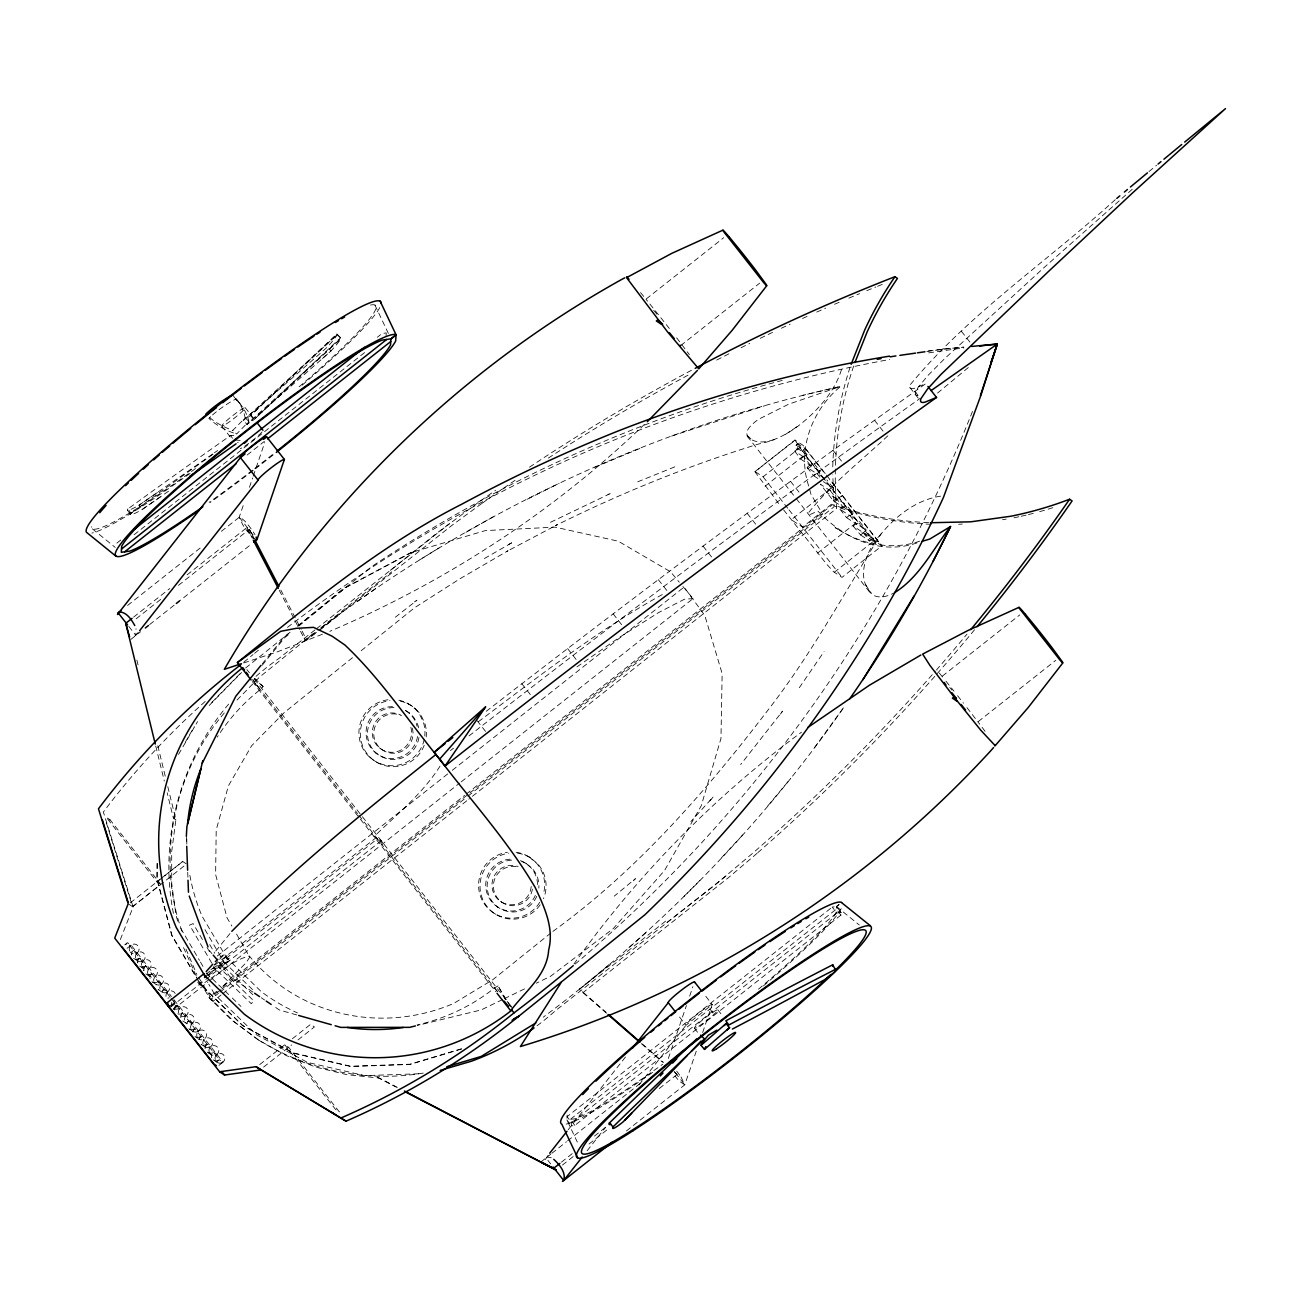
<?xml version="1.0" encoding="UTF-8"?>
<svg xmlns="http://www.w3.org/2000/svg" width="1290" height="1290" viewBox="0 0 1290 1290"><rect width="100%" height="100%" fill="white"/><g stroke="black" fill="none" stroke-linecap="round" stroke-linejoin="round"><path stroke-width="0.75" stroke-dasharray="5 3.75" d="M157.041 863.462L156.896 879.151L171.731 935.46L196.257 977.417M157.316 863.445L157.17 879.119L171.989 935.347L198.128 980.077M832.76 466.819C833.711 433.214 839.548 399.803 849.884 367.827M841.112 912.401L836.888 913.03L832.227 907.096L836.468 906.483L841.112 912.401L840.951 915.078L574.856 1125.396L571.502 1125.896L571.696 1122.623L567.052 1116.688L567.213 1113.996M839.032 904.451L836.468 906.483L836.114 912.449A172.102 17.238 -38.1 0 1 757.02 990.398M386.097 335.594L386.258 332.917L382.017 333.53L377.293 337.271M227.105 955.39L222.461 960.502L255.097 992.042M167.797 786.658L175.892 819.763L171.683 851.61L171.715 883.553L175.972 915.013L178.617 924.543M841.435 369.795C834.84 390.854 819.634 408.285 802.896 422.265C789.964 433.021 774.951 440.954 758.31 444.082C688.618 465.674 620.812 493.103 555.506 525.643L557.087 524.82L506.502 551.556L508.05 550.733L459.998 578.726L414.654 607.687L358.733 652.676M255.307 539.526L251.76 536.317A14.222 2.161 52.8 0 1 242.891 525.014L239.214 517.193L244.326 502.245M249.438 487.298L252.63 477.961M253.259 476.091L264.756 442.47M668.333 1058.477L686.425 1005.555M689.666 996.106L692.891 986.657M626.44 1130.927L684.764 1084.825L696.261 1051.205M702.647 1032.532L712.225 1004.507L703.953 993.977M853.674 366.021C838.113 411.607 832.324 460.449 836.678 508.421L468.834 799.139M120.341 939.555L133.112 907.015L103.377 812.023A748.119 743.943 -56.7 0 1 206.529 700.293M506.164 999.637L498.053 985.931L505.777 1000.234M545.299 1159.565L548.46 1154.792M825.197 473.559L802.993 445.276L794.93 440.035L754.94 471.737L780.563 506.019M794.93 440.035L803.251 452.468L821.972 475.994M797.929 448.694L794.801 451.161L803.976 457.192L807.088 454.725L797.929 448.694L795.898 445.276L797.833 443.679L805.218 448.485L824.762 473.365M797.833 443.679L804.702 453.967M440.003 766.147C422.749 793.511 397.03 814.264 374.052 836.63L382.292 842.048M185.309 742.185L194.339 726.593M178.536 754.424L197.58 721.545M799.3 687.715L824.084 651.595M573.937 964.049C637.002 875.507 714.031 796.769 801.509 732.188M780.402 714.144L782.562 711.129L740.67 764.551M940.62 496.15C916.722 499.81 896.195 515.613 881.054 533.963C844.128 593.271 810.749 655.272 767.55 710.645C705.001 792.528 636.357 871.073 552.426 931.751M814.732 747.297L844.095 706.92C761.519 825.745 659.125 930.638 543.251 1017.197M138.352 632.31L134.595 636.309M568.229 1129.701L626.263 1055.994M587.176 1150.712L605.703 1127.186M639.05 1084.842L685.974 1025.26A16.738 1.677 -38.1 0 1 697.632 1013.908A16.738 1.677 -38.1 0 1 712.225 1004.507L685.974 1025.26L677.702 1014.714M215.769 951.053L230.571 932.815M262.273 663.818L283.719 637.55L289.831 632.519M262.225 665.253L284.767 637.647L290.992 632.535M767.889 805.734L790.802 778.354M709.855 800.913L713.289 796.865L690.86 821.569M721.449 857.802L744.814 832.711M881.054 533.963C866.896 548.976 853.206 580.871 874.668 595.803A66.322 29.219 -59.8 0 0 894.647 592.626M254.598 678.282L263.128 686.619L260.241 689.586A192.371 191.291 -56.7 0 0 217.236 737.122M214.011 965.049L218.187 960.744M219.574 959.308L223.767 955.003L261.225 991.607A192.371 191.291 -56.7 0 0 297.458 1012.908M209.48 417.428A1130.556 249.47 -35.1 0 0 232.829 430.392L245.181 417.799A1090.421 215.349 -35.2 0 0 234.425 396.772M233.571 396.32L237.505 400.997A1089.937 214.575 -35.2 0 1 248.922 421.459L236.57 434.053L232.829 430.392M211.818 702.405L241.424 672.284M209.222 705.437L241.601 672.493M224.299 712.967C173.811 772.371 155.526 859.027 182.551 932.944M236.989 700.067L259.532 677.105L314.067 632.987M217.51 991.784L214.801 994.542L256.339 1034.709L307.423 1062.363L364.538 1075.634L421.846 1073.683M222.944 986.269L246.003 962.824L249.712 957.164L235.764 932.702M633.358 880.78L635.47 878.651L614.266 896.131M684.006 896.389L700.599 879.764M644.323 424.491C553.281 511.872 445.856 581.758 329.869 631.326M336.674 334.094A27.993 2.451 -45.1 0 1 327.273 347.107L325.757 348.477A1090.421 102.749 -44.5 0 1 243.423 420.282L246.874 424.362L254.017 419.669L340.802 338.577L246.874 424.362A1089.937 103.023 -44.5 0 0 322.468 358.507L331.062 350.864A27.993 2.451 -45.1 0 0 340.447 337.851L336.674 334.094A1130.556 93.541 -45.7 0 0 250.55 415.59L243.423 420.282L337.029 334.82L250.55 415.59L254.017 419.669A1131.024 93.928 -45.7 0 1 340.447 337.851M1115.27 199.676C1047.48 261.338 968.806 313.889 910.272 384.694A138.127 13.835 -38.1 0 0 914.223 388.387L925.736 383.678C776.515 489.732 630.133 599.721 485.475 711.903M606.494 1013.214L579.242 989.414L611.589 962.453M322.468 358.507L331.062 350.864L327.273 347.107M887.794 435.843C861.011 461.078 831.05 484.089 808.282 513.065L808.604 514.371L810.684 514.291L817.876 511.034C843.805 538.462 880.506 555.893 918.238 542.493M628.907 947.602L645.838 932.686M1132.249 189.275L1045.69 266.095L944.522 358.765L927.945 375.487L917.996 387.532L915.174 394.24L916.497 395.482L919.625 395.272M796.93 426.797L783.965 435.375M666.914 922.624L714.273 885.666L754.537 851.658A1912.377 1901.702 -56.7 0 0 935.331 671.171M757.085 853.335L728.608 877.539L583.29 992.397L580.742 990.736M937.524 393.095L968.355 367.521M390.386 570.325L437.294 532.786L479.67 501.471A1912.377 1901.686 -56.6 0 1 495.65 490.265M1148.987 171.57L1156.566 165.281M297.474 626.247L343.301 588.595L410.462 552.765L485.411 530.577L555.103 527.142L618.249 541.187L670.526 571.776L679.298 582.209M298.764 626.134L345.462 587.772L413.913 551.249M245.648 667.978L290.121 632.213M297.958 625.908L371.633 566.616A1429.965 1412.711 -88.2 0 1 521.402 479.38C604.946 437.762 692.472 404.044 782.772 380.276M352.525 657.674L284.171 712.644L251.598 745.797L228.411 785.836L216.204 830.002L215.624 874.539L227.008 917.722L231.861 926.043M550.862 933.009L492.828 979.69L453.645 1003.459C382.759 1033.854 298.554 1016.601 249.373 956.003C234.764 959.341 223.089 970.822 210.464 978.497M116.842 543.122L121.583 539.381M134.144 534.737L367.15 350.574M247.116 455.048L264.386 441.39M127.581 605.429L202.836 545.928M221.348 531.319L239.73 516.919L244.391 520.644A14.222 2.161 52.8 0 1 253.243 531.932L254.952 534.673M133.612 617.104L169.764 588.53M187.066 574.856L246.793 527.642L251.921 537.059M136.143 618.797L161.234 598.963M178.472 585.321L249.341 529.319L253.969 538.253M130.774 639.485L140.61 631.713M149.608 624.586L175.182 604.381M176.762 603.139L252.211 543.493M646.29 298.909L723.706 237.715M314.954 629.955L278.592 658.69A257.79 256.323 -56.5 0 0 254.372 677.782M316.485 628.73L449.549 523.579M300.522 631.294L305.15 640.211L319.194 629.101M320.758 627.875L391.612 571.873M304.23 638.437L306.762 640.114L317.501 631.616M319.033 630.407L452.097 525.256L482.218 503.148M320.178 629.73L338.851 614.975M680.668 345.591L759.665 283.155M132.596 906.677L160.782 884.392L110.085 819.795L106.328 822.762L132.596 906.677L186.566 864.01L182.696 861.478L161.46 878.248M130.29 902.903L182.696 861.478M159.944 879.457L156.912 881.844L106.215 817.247L110.085 819.795M124.743 944.828L127.436 942.684L131.112 945.102L171.441 996.477M127.065 948.311L131.112 945.102M755.021 471.592L795.237 440.164M795.962 445.147L798.091 443.792M755.311 471.721L763.083 476.816L802.993 445.276M796.22 445.26L803.347 449.952L805.218 448.485M765.051 486.266L804.976 454.709L864.929 530.69L873.669 540.333L881.941 545.847L842.015 577.388L833.743 571.889L826.696 564.23L781.756 507.55M794.801 451.161L800.542 458.998L803.67 456.531L813.668 463.11L820.247 471.495L817.134 473.962L807.105 467.351L810.217 464.9L820.247 471.495M800.542 458.998L810.555 465.577L813.668 463.11M450.436 750.603L453.532 748.152M469.012 735.913C617.136 620.313 767.389 507.405 920.318 398.239M807.105 467.351L813.684 475.736L816.796 473.269L825.149 478.767M217.268 956.051L450.662 771.581M452.242 770.34L684.071 587.111L704.775 615.411L722.142 673.574L720.965 738.461L701.309 805.637L664.527 870.54L613.105 928.752L550.572 976.288L536.334 983.19M214.769 965.178L376.325 837.484L381.63 840.967M206.045 974.224L217.849 964.888M219.332 963.727L377.373 838.823M206.078 976.353L218.397 966.613M219.929 965.404L229.185 958.099L224.557 963.162L203.627 927.349M170.393 1005.765L174.44 1002.556M170.635 1006.587L176.02 1002.314L173.57 1000.701M171.054 1006.861L204.239 980.626M205.82 979.384L381.26 840.725M174.053 1008.183L178.117 1004.975L174.295 1002.475M173.134 1009.522L207.9 982.045M209.48 980.787L459.675 783.062M461.256 781.821L693.069 598.592L680.54 583.693M853.142 513.388L843.112 506.793L840 509.26L850.029 515.855L853.142 513.388L846.562 505.019L843.45 507.486L833.421 500.875L820.263 484.121L830.292 490.716L833.405 488.249L826.826 479.864M833.421 500.875L836.533 498.424L846.562 505.019M216.785 991.252L208.899 997.493L231.12 1019.632L258.774 1040.224L286.315 1055.591L315.808 1067.12L346.736 1074.635L378.567 1077.988L396.32 1087.196M223.106 986.269L464.642 795.366M466.222 794.108L832.469 504.632C864.042 515.387 897.131 521.434 930.445 522.74M221.122 989.543L214.801 994.542L208.77 984.206M222.702 988.301L822.617 514.146L810.878 494.054L809.378 488.394M200.401 982.803L210.544 999.605L218.445 993.365M220.026 992.123L466.303 797.478M467.883 796.22L834.13 506.744L832.792 474.833M210.544 999.605L213.092 1001.282L220.993 995.042M222.573 993.8L467.27 800.397M840 509.26L846.579 517.645L849.691 515.178L859.721 521.773L866.3 530.158L863.171 532.625L853.174 526.046L856.302 523.579L866.3 530.158M817.538 553.136L857.705 521.531L823.197 477.558M846.579 517.645L856.608 524.24L859.721 521.773M853.174 526.046L860.591 534.979L863.703 532.512L872.879 538.543L876.62 543.316L878.49 541.832L829.647 479.59M863.703 532.512L869.492 538.623L871.363 537.14L878.49 541.832M860.591 534.979L869.75 541.01L872.879 538.543M834.259 572.292L874.185 540.736M216.639 1061.896L219.332 1059.767L223.009 1062.186L218.961 1065.395M259.725 1064.572L284.784 1044.755L288.654 1047.303L339.351 1111.899L335.481 1109.352L284.784 1044.755M292.362 1038.756L310.567 1024.373L314.438 1026.921L297.474 1040.337M263.595 1067.104L291.685 1044.9M942.361 676.105L1019.777 614.911M579.242 989.414L665.704 921.076M726.06 875.878L555.119 1010.989A257.79 256.387 -56.9 0 1 535.656 1026.792M978.32 721.545L1055.736 660.367M830.647 908.354L567.052 1116.688L566.858 1119.962L578.597 1144.778M839.016 904.661L836.452 906.693L841.096 912.611M571.696 1122.623L836.888 913.03M540.881 1161.967L550.717 1154.195M551.878 1153.276L566.423 1141.779M567.568 1140.876L640.308 1083.374M561.44 1162.161L572.454 1153.47M594.448 1136.071L607.026 1126.138M562.392 1165.096L573.373 1156.42M589.062 1144.02L609.444 1127.912M659.303 1088.502L677.169 1074.377L674.138 1071.732M395.337 617.217L416.96 600.253L414.429 601.866M478.397 721.691C538.317 676.799 597.689 630.165 663.382 593.964M210.915 969.677L213.834 967.516L251.308 1003.749L253.646 1000.734L216.865 965.162M321.807 627.359C475.059 511.566 652.95 427.909 840.612 386.436C811.862 409.849 796.462 450.678 808.878 486.507M208.916 979.61L200.917 985.399L197.241 979.11M357.298 601.559L375.713 588.53M305.15 640.211L317.179 631.826M160.266 496.956L141.9 509.695A27.993 2.709 -33.3 0 1 130.919 513.323L127.984 508.873A1131.024 113.052 -33.9 0 1 230.717 435.343L234.458 435.665M576.985 666.849L619.216 637.534L658.642 612.54L684.442 599.221L693.069 598.592M157.396 492.49L138.965 505.245A27.993 2.709 -33.3 0 1 127.984 508.873M208.27 975.466L215.914 970.177L189.582 925.124L193.113 923.608L203.046 940.604M419.814 559.796L439.809 547.508M209.947 972.708L221.944 965.533M223.67 964.517L228.814 961.437L202.127 916.319A192.371 191.291 -56.7 0 1 189.291 872.04M498.053 985.931L494.505 988.043A192.371 191.291 -56.7 0 1 417.025 1024.937M484.395 558.538L513.226 541.994L508.55 544.461M465.98 532.318L495.763 515.403M681.072 1077.005L684.764 1084.825L679.588 1081.375A14.222 2.161 52.8 0 1 675.041 1076.07M527.304 499.214L559.183 483.266M550.507 522.289L611.379 493.054L607.993 494.489M502.519 999.573L481.17 1009.925L417.363 1025.469M504.293 998.702L527.433 987.495M594.884 467.206L640.872 448.033M637.695 481.815L678.056 465.545M322.403 634.245L277.576 651.773L243.342 663.076M671.606 436.068L764.712 405.737M461.498 1048.77L409.897 1064.218L350.703 1066.233L293.652 1052.979L242.633 1025.357L201.143 985.238L197.564 979.61L205.739 990.027M461.578 1049.012L409.93 1064.476L350.654 1066.507L293.539 1053.237L242.456 1025.566L199.886 983.641M919.673 541.171C891.342 551.056 859.527 543.961 835.098 527.513L839.322 530.303M774.129 439.616C765.422 442.551 753.973 443.954 747.265 436.214L746.7 432.763A66.322 17.608 -18 0 1 758.585 419.266L788.609 404.205L840.612 386.436L802.509 395.401M1002.524 519.741L1006.168 519.128M423.265 1073.07C365.844 1082.955 305.279 1069.749 256.226 1038.547M926.801 351.509L944.296 349.01M928.123 350.896L963.453 347.042M943.909 349.026L963.678 347.187M958.631 524.256L962.308 524.062M930.977 524.288C898.34 522.934 865.945 516.806 835.017 506.309M235.151 439.987L240.762 440.487A1090.421 100.362 -32.7 0 1 237.634 442.712M296.732 1014.924L279.478 1010.038L272.851 1005.571M551.314 1157.775L547.299 1157.049L545.993 1157.92L550.717 1163.951M397.336 1087.357L376.035 1076.312L378.567 1077.988M796.124 448.872L796.994 449.436M823.375 481.654L833.405 488.249M813.684 475.736L818.699 479.041M861.913 532.689L862.768 533.254M869.492 538.623L876.62 543.316M406.979 703.066L408.414 704.001M414.09 707.936L415.509 708.871M408.204 712.354L409.639 713.289M379.47 747.894L380.889 748.829M375.696 752.909L377.115 753.844M516.081 852.255A33.169 32.976 -56.7 0 1 529.013 856.85L537.108 863.22A33.169 32.976 -56.7 0 1 543.509 898.679M369.811 757.311L371.23 758.262M376.922 762.18L378.341 763.116M526.449 863.736L532.867 869.218A25.994 25.848 -56.7 0 1 538.833 888.133M500.52 901.388L501.939 902.323M496.779 906.435L498.214 907.37M494.215 913.32L495.65 914.255M378.405 840.145L383.711 843.628M508.937 1005.41L512.211 1007.571M175.892 819.763L173.36 818.086L167.168 792.769M156.912 881.844L159.492 883.537M128.726 904.129L133.112 907.015M137.224 952.891L133.418 950.391A4.966 4.95 -56.7 0 0 131.564 955.003A4.966 4.95 -56.7 0 1 133.547 950.472A4.966 4.95 -56.7 0 1 131.193 951.488M135.869 959.212A4.966 4.95 -56.7 0 0 139.53 958.164L143.335 960.679M141.981 966.984A4.966 4.95 -56.7 0 0 145.641 965.952L149.447 968.451M133.628 958.341L137.304 960.76M148.092 974.772A4.966 4.95 -56.7 0 0 151.736 973.74L155.558 976.24M139.739 966.129L143.416 968.548M145.851 973.918L149.527 976.337M161.669 984.028L157.848 981.513A4.966 4.95 -56.7 0 1 152.946 982.238M163.959 989.301L167.765 991.8M151.962 981.69L155.638 984.109M161.75 991.897L158.073 989.478A4.966 4.95 -56.7 0 0 164.088 989.382A4.966 4.95 -56.7 0 0 162.25 993.993M177.778 1013.795A4.966 4.95 -56.7 0 0 182.68 1013.069L186.357 1015.488M192.468 1023.276L188.662 1020.761A4.966 4.95 -56.7 0 0 186.792 1024.083A4.966 4.95 -56.7 0 1 188.792 1020.858A4.966 4.95 -56.7 0 1 185.147 1021.89M189.872 1029.275A4.966 4.95 -56.7 0 0 194.774 1028.549L198.579 1031.065M182.761 1020.954L186.437 1023.373M197.225 1037.37A4.966 4.95 -56.7 0 0 200.885 1036.338L204.691 1038.837M188.872 1028.727L192.549 1031.145M203.336 1045.158A4.966 4.95 -56.7 0 0 206.981 1044.11L210.802 1046.625M194.984 1036.515L197.435 1038.128M216.914 1054.398L213.092 1051.898A4.966 4.95 -56.7 0 1 208.19 1052.624M204.771 1046.706L201.095 1044.287A4.966 4.95 -56.7 0 0 202.224 1044.932M207.206 1052.076L210.883 1054.494M213.318 1059.864L216.994 1062.283M252.953 992.139L229.733 976.482L222.719 966.887M261.241 997.734L264.563 999.976M258.774 1040.224L233.667 1021.309L211.431 999.169M871.363 537.14L859.092 523.256M836.468 906.483L859.269 924.978M92.412 528.9L115.213 547.395M529.013 856.85L535.689 862.284A33.169 32.976 -56.7 0 1 543.251 894.47M263.128 686.619L254.549 678.621M674.283 1071.861L677.169 1074.377M583.29 992.397L606.01 1012.231M642.339 1043.965L663.544 1062.476M641.324 1043.61L662.512 1062.121M747.136 435.504L751.876 439.648M235.941 399.513L237.505 400.997M224.138 966.968L253.017 994.88M206.19 972.821L230.813 996.622M232.264 998.025L240.956 1006.426M245.181 417.799L248.922 421.459M337.012 334.11L340.786 337.883M206.158 990.462L199.128 981.787M497.924 991.865L494.505 988.043L496.166 990.704M209.399 950.585L211.947 953.616M254.823 683.345L260.241 689.586L252.808 679.346M640.533 292.572L647.596 301.167M942.49 676.928L936.605 669.784A1912.377 1901.702 -56.7 0 0 967 634.1M653.707 310.277L656.949 314.276M949.779 687.473L951.939 690.15M649.918 304.021L670.897 330.433M945.989 681.217L954.019 691.198M957.583 695.713L963.517 703.211M961.437 331.32L971.16 343.704M914.916 391.354L919.238 396.852M909.773 387.355L918.415 398.368M874.523 420.266L885.327 434.037M833.018 450.291L843.837 464.061M826.438 475.123L881.941 545.847M803.347 449.952L807.088 454.725M810.555 465.577L803.67 456.531M816.796 473.269L821.182 478.864M830.292 490.716L843.45 507.486M849.691 515.178L856.608 524.24M863.171 532.625L869.75 541.01M790.528 481.331L801.332 495.102M747.265 436.214L795.108 497.182M796.333 498.746L869.944 592.529M763.083 476.816L787.739 508.244M788.98 509.824L842.015 577.388M747.168 513.307L757.972 527.078M703.066 546.122L713.87 559.892M658.335 579.662L669.155 593.432M613.137 613.846L623.957 627.617M840.951 915.078L836.307 909.16L570.212 1119.462L566.858 1119.962L571.502 1125.896M567.6 648.58L578.404 662.351M521.837 683.748L532.641 697.519M245.197 407.656L254.662 419.718M717.804 1009.78L722.545 1015.811M709.935 1009.038L714.579 1014.956M477.074 720.626L486.798 733.01M221.799 426.135L231.265 438.213M694.423 1028.259L699.148 1034.306M239.214 517.193L254.565 536.753M675.315 1072.796L684.764 1084.825M246.89 669.558L249.373 672.719M254.34 679.056L511.469 1006.635M252.808 680.12L357.556 813.571M358.797 815.151L497.488 991.849M252.324 681.539L359.152 817.634M360.394 819.215L495.779 991.72M574.856 1125.396L570.212 1119.462L575.695 1118.656A172.102 17.238 -38.1 0 0 662.77 1064.186M128.79 626.408L135.885 635.438L136.014 628.682M197.66 982.174L200.16 985.35M173.876 999.589L223.009 1062.186M170.199 997.17L127.436 942.684A4.966 4.95 -56.7 0 0 125.904 944.748M171.135 998.428L219.332 1059.767A4.966 4.95 -56.7 0 1 214.43 1060.493M966.968 707.63L979.755 724.238M237.167 400.045L240.359 404.173M676.637 337.803L689.344 354.605M982.061 727.286L986.527 733.301M127.533 510.179L130.467 514.629M865.671 584.644L870.911 593.207M198.886 977.756L213.092 1001.282M196.338 976.095L182.648 945.618M507.18 1001.346L510.211 1006.49M209.722 944.602L214.801 953.278M207.029 947.408L210.996 954.213M180.81 928.461L199.45 960.357M200.434 962.034L204.352 968.758M230.717 435.343L232.426 438.326M280.833 590.078L301.215 629.391M302.134 631.181L306.762 640.114M246.793 527.642L252.356 538.365M279.221 590.191L294.039 618.781M294.959 620.571L299.586 629.504M249.341 529.319L253.727 538.253M374.971 305.15L388.403 333.513M185.97 949.101L196.854 974.401M136.869 660.045L138.288 665.898M157.815 745.749L165.894 778.87M155.735 746.023L164.314 781.079M173.441 913.352C160.734 849.917 174.972 782.546 210.318 728.592A257.79 256.323 -56.5 0 1 230.039 702.502M186.341 836.259L186.647 844.257M187.711 872.217L187.937 878.216M243.794 662.189A1403.697 1375.801 -54.2 0 1 253.033 654.594M254.582 653.321A1403.697 1375.801 -54.2 0 1 259.226 649.563M287.444 627.375A1403.697 1375.801 -54.2 0 1 889.729 359.475M928.703 352.896A1403.697 1375.801 -54.2 0 1 963.92 347.929M168.506 491.232A1090.421 100.362 -32.7 0 1 143.69 508.421L141.9 509.695L138.965 505.245L149.092 498.23A1089.937 100.088 -32.6 0 0 212.786 453.903M130.919 513.323A1130.556 113.262 -34 0 1 213.044 454.209M217.591 450.532A1089.937 100.088 -32.6 0 1 214.398 452.774M210.609 416.686A27.993 5.87 -35.2 0 0 208.851 418.363A1131.024 248.873 -35.1 0 0 233.796 433.085M212.511 414.977A27.993 5.87 -35.2 0 1 216.752 411.462M219.042 409.704A27.993 5.87 -35.2 0 1 235.586 399.158M262.047 431.957A14.916 1.5 -38.1 0 1 258.242 435.649M255.549 437.971A14.916 1.5 -38.1 0 1 243.923 446.679M241.778 447.969A14.916 1.5 -38.1 0 1 240.295 448.678M379.728 307.584A186.921 18.721 -38.1 0 1 301.521 385.71M190.065 473.382A186.921 18.721 -38.1 0 1 91.88 533.06M370.536 305.053A180.374 18.06 -38.1 0 1 299.135 386.807M195.499 468.576A180.374 18.06 -38.1 0 1 91.38 526.707M273.125 454.951A178.649 17.899 -38.1 0 1 254.711 469.334M253.162 470.511A178.649 17.899 -38.1 0 1 210.238 502.439M272.496 454.596A172.102 17.238 -38.1 0 1 253.985 469.06M252.437 470.253A172.102 17.238 -38.1 0 1 209.157 502.326M186.824 844.079A192.371 191.291 -56.7 0 1 186.873 835.985M224.412 962.969A14.174 1.338 -30.6 0 1 228.814 961.437M482.25 503.197A1912.312 1901.621 -56.6 0 1 517.484 478.654M548.331 458.095A1912.312 1901.621 -56.6 0 1 690.86 373.665M716.708 360.071A1912.312 1901.621 -56.6 0 1 730.591 352.976M741.041 347.736A1912.312 1901.621 -56.6 0 1 749.764 343.43M760.262 338.303A1912.312 1901.621 -56.6 0 1 772.533 332.417M781.337 328.257A1912.312 1901.621 -56.6 0 1 790.157 324.145M802.541 318.469A1912.312 1901.621 -56.6 0 1 807.846 316.066M816.731 312.083A1912.312 1901.621 -56.6 0 1 825.632 308.149M834.533 304.279A1912.312 1901.621 -56.6 0 1 841.693 301.199M848.852 298.151A1912.312 1901.621 -56.6 0 1 859.592 293.652M866.783 290.669A1912.312 1901.621 -56.6 0 1 875.781 287.009M877.587 286.283A1912.312 1901.621 -56.6 0 1 882.989 284.106M529.497 467.174A1912.377 1901.686 -56.6 0 1 693.472 369.246M400.287 701.147A33.169 32.976 -56.7 0 1 421.104 715.418L424.797 723.206A33.169 32.976 -56.7 0 1 426.216 736.896M424.2 745.314A33.169 32.976 -56.7 0 1 386.452 765.97A33.169 32.976 -56.7 0 1 360.378 731.946A33.169 32.976 -56.7 0 1 389.967 700.647M398.852 700.212A33.169 32.976 -56.7 0 1 419.685 714.483L423.378 722.271A33.169 32.976 -56.7 0 1 424.797 735.961M424.249 739.38A33.169 32.976 -56.7 0 1 388.451 765.567A33.169 32.976 -56.7 0 1 358.91 732.752A33.169 32.976 -56.7 0 1 388.548 699.712M405.447 710.403A25.994 25.848 -56.7 0 1 417.122 726.399M417.525 736.509A25.994 25.848 -56.7 0 1 387.951 758.278A25.994 25.848 -56.7 0 1 366.376 728.737A25.994 25.848 -56.7 0 1 395.949 706.968M405.382 710.516A25.994 25.848 -56.7 0 1 414.3 718.159L417.525 724.093A25.994 25.848 -56.7 0 1 419.121 730.672M418.96 737.445A25.994 25.848 -56.7 0 1 389.919 759.294A25.994 25.848 -56.7 0 1 367.634 730.801A25.994 25.848 -56.7 0 1 395.708 707.71M412.3 728.173A19.721 19.608 -56.7 0 1 394.143 753.231A19.721 19.608 -56.7 0 1 374.1 729.866A19.721 19.608 -56.7 0 1 401.496 715.595M410.865 727.238A19.721 19.608 -56.7 0 1 392.724 752.296A19.721 19.608 -56.7 0 1 372.681 728.931A19.721 19.608 -56.7 0 1 400.077 714.66M136.014 959.292A4.966 4.95 -56.7 0 0 139.659 958.26A4.966 4.95 -56.7 0 0 137.804 962.872M129.613 950.972A4.966 4.95 -56.7 0 1 134.337 944.038A4.966 4.95 -56.7 0 1 138.594 951.23A4.966 4.95 -56.7 0 1 130.274 952.085M171.328 1005.974A6.885 6.853 -56.7 0 1 171.747 1002.443M141.481 965.291A4.966 4.95 -56.7 0 1 147.834 959.808A4.966 4.95 -56.7 0 1 150.075 967.871A4.966 4.95 -56.7 0 1 141.835 966.533M147.947 974.321A4.966 4.95 -56.7 0 1 152.672 967.387A4.966 4.95 -56.7 0 1 156.912 974.579A4.966 4.95 -56.7 0 1 148.608 975.433M165.926 996.412A4.966 4.95 -56.7 0 1 175.376 993.735M142.126 967.081A4.966 4.95 -56.7 0 0 145.77 966.033A4.966 4.95 -56.7 0 0 143.916 970.661M148.221 974.853A4.966 4.95 -56.7 0 0 151.881 973.821A4.966 4.95 -56.7 0 0 150.027 978.433M153.091 982.319A4.966 4.95 -56.7 0 0 157.993 981.609A4.966 4.95 -56.7 0 0 156.122 984.915M169.087 997.831A4.966 4.95 -56.7 0 1 167.845 998.186M137.675 962.775A4.966 4.95 -56.7 0 1 139.53 958.164M143.787 970.564A4.966 4.95 -56.7 0 1 145.641 965.952M149.882 977.046A4.966 4.95 -56.7 0 1 151.736 973.74M972.483 411.462A1403.697 1401.537 60.7 0 1 574.76 964.388M841.225 908.612A178.649 17.883 -38.1 0 1 763.47 985.85M652.627 1072.345A178.649 17.883 -38.1 0 1 566.116 1124.122M676.702 1071.184A14.222 2.161 52.8 0 1 681.023 1077.166M220.026 957.374A14.174 1.467 -45.7 0 1 223.767 955.019M1052.85 507.696A357.975 355.976 -56.7 0 1 1036.854 512.42M1033.274 513.356A357.975 355.976 -56.7 0 1 1027.888 514.71M1026.082 515.145A357.975 355.976 -56.7 0 1 1020.68 516.371M1018.874 516.774A357.975 355.976 -56.7 0 1 1013.44 517.903M974.531 629.778A1912.312 1901.637 -56.7 0 1 757.069 853.303M540.188 904.758A33.169 32.976 -56.7 0 1 484.798 903.339A33.169 32.976 -56.7 0 1 508.873 853.19M517.5 853.19A33.169 32.976 -56.7 0 1 530.432 857.786M539.704 902.371A33.169 32.976 -56.7 0 1 483.831 903.129A33.169 32.976 -56.7 0 1 507.454 852.255M520.451 860.64A25.994 25.848 -56.7 0 1 537.511 885.504M535.334 895.389A25.994 25.848 -56.7 0 1 504.406 910.047A25.994 25.848 -56.7 0 1 486.024 881.296A25.994 25.848 -56.7 0 1 512.162 859.14M536.753 896.324A25.994 25.848 -56.7 0 1 505.825 910.982A25.994 25.848 -56.7 0 1 487.443 882.231A25.994 25.848 -56.7 0 1 513.581 860.075M521.87 861.575A25.994 25.848 -56.7 0 1 527.868 864.671M532.415 889.132A19.721 19.608 -56.7 0 1 508.712 905.241A19.721 19.608 -56.7 0 1 494.167 880.667A19.721 19.608 -56.7 0 1 519.564 867.428M531.206 886.504A19.721 19.608 -56.7 0 1 508.405 904.516A19.721 19.608 -56.7 0 1 492.587 880.28A19.721 19.608 -56.7 0 1 518.145 866.477M173.473 1008.715A6.885 6.853 -56.7 0 0 180.261 1007.716L176.44 1005.2A6.885 6.853 -56.7 0 1 173.183 1006.619M174.731 1009.909A4.966 4.95 -56.7 0 1 176.585 1005.297M211.721 1057.848A4.966 4.95 -56.7 0 1 213.237 1051.979A4.966 4.95 -56.7 0 1 208.335 1052.705M205.255 1047.528A4.966 4.95 -56.7 0 1 207.126 1044.207A4.966 4.95 -56.7 0 1 203.465 1045.239M209.303 1052.479A4.966 4.95 -56.7 0 1 214.011 1045.545A4.966 4.95 -56.7 0 1 218.268 1052.737A4.966 4.95 -56.7 0 1 209.947 1053.591M197.741 1038.031A4.966 4.95 -56.7 0 1 200.514 1030.113A4.966 4.95 -56.7 0 1 206.481 1035.951A4.966 4.95 -56.7 0 1 198.66 1038.934M184.518 1020.1A4.966 4.95 -56.7 0 1 190.436 1014.52A4.966 4.95 -56.7 0 1 193.629 1021.986A4.966 4.95 -56.7 0 1 185.518 1022.47M199.144 1039.74A4.966 4.95 -56.7 0 1 201.014 1036.418A4.966 4.95 -56.7 0 1 196.112 1037.144M193.048 1031.952A4.966 4.95 -56.7 0 1 194.903 1028.646A4.966 4.95 -56.7 0 1 190.001 1029.356M180.842 1017.681A4.966 4.95 -56.7 0 1 182.68 1013.069M205.142 1048.722A4.966 4.95 -56.7 0 1 206.981 1044.11M199.015 1039.643A4.966 4.95 -56.7 0 1 200.885 1036.338M192.903 1031.871A4.966 4.95 -56.7 0 1 194.774 1028.549M831.212 488.152L791.302 519.709L802.541 527.11L842.467 495.553L836.871 499.101L826.842 492.506L831.212 488.152M226.153 424.039A14.916 1.5 -38.1 0 0 245.132 408.188A14.916 1.5 -38.1 0 0 229.201 418.46A14.916 1.5 -38.1 0 0 226.153 424.039M142.222 961.34A4.966 4.95 -56.7 0 0 143.255 952.794A4.966 4.95 -56.7 0 0 135.369 956.212A4.966 4.95 -56.7 0 0 142.222 961.34M160.557 984.689A4.966 4.95 -56.7 0 0 161.589 976.143A4.966 4.95 -56.7 0 0 153.687 979.562A4.966 4.95 -56.7 0 0 160.557 984.689M166.652 992.478A4.966 4.95 -56.7 0 0 167.7 983.931A4.966 4.95 -56.7 0 0 159.799 987.334A4.966 4.95 -56.7 0 0 166.652 992.478M698.777 1026.163A14.916 1.5 -38.1 0 0 717.756 1010.312A14.916 1.5 -38.1 0 0 701.808 1020.583A14.916 1.5 -38.1 0 0 698.777 1026.163M185.244 1016.149A4.966 4.95 -56.7 0 0 186.292 1007.619A4.966 4.95 -56.7 0 0 178.391 1011.021A4.966 4.95 -56.7 0 0 185.244 1016.149M221.896 1062.847A4.966 4.95 -56.7 0 0 222.944 1054.317A4.966 4.95 -56.7 0 0 215.043 1057.719A4.966 4.95 -56.7 0 0 221.896 1062.847M209.689 1047.287A4.966 4.95 -56.7 0 0 210.722 1038.74A4.966 4.95 -56.7 0 0 202.82 1042.159A4.966 4.95 -56.7 0 0 209.689 1047.287M197.467 1031.726A4.966 4.95 -56.7 0 0 198.499 1023.18A4.966 4.95 -56.7 0 0 190.614 1026.598A4.966 4.95 -56.7 0 0 197.467 1031.726"/><path stroke-width="1.5" d="M722.997 230.104L671.784 253.356L626.585 277.64L667.43 331.756L698.777 368.859L732.172 330.288L766.695 285.783M1019.068 607.3L967.855 630.552L922.656 654.095L929.864 665.334L953.987 696.939L980.916 730.382L994.864 745.314M841.58 902.629L870.476 925.849M277.269 450.807A172.102 17.238 -38.1 0 0 390.564 344.817L390.918 338.835L396.046 334.771L380.099 301.086M276.286 452.435A178.649 17.899 -38.1 0 0 395.675 340.979L396.046 334.771A178.649 17.899 -38.1 0 0 172.167 492.183A178.649 17.899 -38.1 0 0 199.112 510.324M694.439 982.529L694.504 981.932A16.738 1.677 -38.1 0 0 679.911 991.333A16.738 1.677 -38.1 0 0 668.252 1002.685L632.439 1048.157M206.11 975.933L204.578 977.546M202.272 763.18L235.78 696.261L261.015 665.35M202.772 760.745L186.905 826.584L186.341 836.259M187.969 822.601L200.885 768.921M980.432 395.562L997.267 344.059L971.58 346.446M851.126 364.344L864.719 329.982A357.975 355.976 -56.7 0 1 894.921 276.737L897.453 278.414A357.975 355.976 -56.7 0 0 867.251 331.659L854.931 362.538M512.049 1020.277L518.919 1016.117L644.903 914.771A1429.965 1412.711 -88.2 0 0 762.68 786.771C834.388 698.148 895.695 601.059 943.425 497.488L980.819 395.53L997.267 344.059A1403.697 1375.801 -54.2 0 0 979.61 346.01M117.471 614.508L240.424 457.611A16.738 1.677 -38.1 0 1 252.082 446.276A16.738 1.677 -38.1 0 1 266.675 436.875L284.397 459.45L284.074 460.401M562.424 1181.382L563.714 1180.495C566.246 1172.433 559.376 1164.451 553.749 1159.339M932.944 561.569L950.553 526.497L929.784 539.043L922.092 541.349M716.805 1030.146L708.387 1035.177A1131.024 24.317 -41.1 0 0 701.002 1045.351L704.517 1049.399L729.398 1027.727A1090.421 1.693 -41 0 1 729.672 1027.533A1090.421 1.693 -41 0 1 726.98 1030.081M914.062 596.028L862.865 679.749M445.018 766.05L485.556 706.92L434.198 752.28L445.018 766.05C605.913 639.324 769.727 516.274 936.54 397.449L927.897 386.436M849.53 699.051C887.73 644.371 921.592 586.579 950.553 526.497C932.976 549.088 919.722 576.985 894.647 592.626M561.344 982.206L520.402 1046.545C700.309 992.429 864.558 888.649 991.349 750.103L993.526 747.587M1062.767 662.979L1028.243 707.484L994.848 746.055M139.594 630.729L258.145 480.186A16.738 1.677 -38.1 0 1 269.803 468.851A16.738 1.677 -38.1 0 1 284.397 459.45L256.936 539.768L253.791 542.251M549.701 1153.212L566.987 1131.265M553.087 1166.95L563.714 1180.495L582.241 1156.985M206.223 971.547L212.753 964.227M697.455 370.391L647.274 421.749M485.556 706.92L439.616 759.165C471.818 801.542 507.905 841.257 535.06 887.262C544.235 906.693 554.297 927.994 548.669 949.972C547.057 975.369 524.756 991.704 510.679 1010.699L497.021 993.3M687.36 1055.365A1089.937 117.213 -43.6 0 1 631.713 1113.093L623.038 1121.945A27.993 2.87 -42.9 0 1 613.056 1126.863L609.428 1122.961A1130.556 112.585 -42.3 0 1 696.729 1038.885M624.618 1120.333L631.713 1113.093M231.813 931.299C295.2 867.122 365.731 810.604 436.101 754.36M215.333 961.647L217.8 959.308M724.158 1025.534A1089.937 2.403 -41 0 0 726.383 1023.389A1089.937 2.403 -41 0 0 726.125 1023.518L701.002 1045.351M1116.785 198.402L1119.817 195.87M1124.38 192.065L1127.412 189.517M1130.443 186.986L1147.439 172.86M1158.049 164.072L1160.984 161.637M1163.935 159.202L1181.688 144.528M1184.688 142.077L1225.5 108.618L1134.039 191.565L1049.302 270.69L940.862 374.552L927.51 389.032L921.076 398.465A138.127 13.835 -38.1 0 0 925.027 402.158L936.54 397.449M134.208 529.4L364.667 347.252M121.502 549.056L386.678 339.464M245.068 453.951L240.424 457.611L258.145 480.186M263.595 439.31L266.675 436.875M390.902 339.044L396.03 334.997M124.662 551.83L236.118 463.723M267.546 438.89L390.757 341.511M127.613 624.908L118.164 612.863L121.308 610.38M155.268 744.072L125.759 623.312L132.048 618.345M145.319 627.988L148.463 625.505M176.295 603.494L179.439 601.011M251.082 679.959L237.408 662.56C308.874 604.881 379.744 545.751 462.11 504.019C512.936 476.607 565.278 452.097 618.91 430.683C706.227 396.578 796.93 371.149 889.487 356.137M434.198 752.28L445.034 743.717M448.13 741.266L452.774 737.59M166.12 1003.62L204.062 973.644M559.876 1163.403L553.587 1168.369L540.881 1161.967L556.135 1170.046L404.431 1091.034M563.714 1180.495L612.331 1142.085M535.785 1022.954L481.202 1056.429L446.775 1066.733M807.959 727.366L869.412 685.248L920.867 655.03M726.125 1023.518L729.35 1027.807M237.408 662.56L280.688 631.326L296.2 628.327L313.534 627.359L332.111 636.196L344.93 645.032C381.034 679.088 408.269 720.981 439.616 759.165L441.051 760.471M931.138 390.564L997.267 344.059A1403.697 1401.537 60.7 0 1 990.736 362.909M118.164 612.863L119.47 611.976C126.855 612.137 131.516 619.781 134.789 625.569M513.613 1019.036L518.935 1016.133A748.119 743.943 -56.7 0 1 346.043 1121.171L260.451 1069.587M218.719 965.968L221.735 964.323M624.795 277.818L621.861 279.35C457.628 370.762 318.743 506.793 224.331 669.333L241.44 663.689M256.404 540.042L256.178 536.995M440.196 1070.394L471.398 1061.218A257.79 256.387 -56.9 0 0 534.092 1027.937M415.428 1025.937L409.639 1027.356L340.834 1027.388L335.094 1025.76M877.248 359.346L880.941 358.636M890.132 356.846L895.921 355.927M390.918 338.835L382.082 340.141A172.102 17.238 -38.1 0 0 239.714 436.552A172.102 17.238 -38.1 0 0 121.647 546.347L121.308 552.313L130.145 551.024A172.102 17.238 -38.1 0 0 202.901 506.76M917.464 352.831L924.93 351.767M899.856 355.363L915.594 353.105M240.73 664.737A748.119 743.943 -56.7 0 0 98.459 808.798L128.178 903.774L114.713 938.12L219.622 1071.78L256.049 1066.685L346.043 1121.171M219.622 1071.78L224.557 1075.022L260.967 1069.926L256.049 1066.685M930.445 522.74L970.757 521.821L1010.892 516.226A357.975 355.976 -56.7 0 0 1069.555 499.23L1072.103 500.907A1912.312 1901.637 -56.7 0 1 977.014 626.763M298.651 1015.472L331.256 1024.679M405.205 1091.792L556.135 1170.046M661.125 324.113L656.336 320.952L657.916 319.743L662.673 324.306M957.196 701.309L952.407 698.148L953.987 696.939L956.422 698.535L951.923 692.762M331.724 1112.319L335.594 1114.85M166.958 1004.168L166.813 1004.088A6.885 6.853 -56.7 0 0 169.651 1006.2M216.397 1065.653L213.947 1064.04L122.05 946.957M254.614 993.268L259.58 996.622M266.208 1001.088L271.19 1004.442M116.181 556.377L87.285 532.947A186.921 18.721 -38.1 0 1 225.508 399.658A186.921 18.721 -38.1 0 1 381.179 303.36M609.025 1014.875L639.324 1041.32M608.009 1014.537L639.808 1042.288M232.926 395.224L232.571 394.885A27.993 5.87 -35.2 0 0 205.836 414.074M700.599 1035.193L704.469 1038.901A1131.024 112.875 -42.3 0 0 613.056 1126.863M626.585 276.882L629.052 279.269M204.239 975.079L244.326 1014.23A220.606 219.364 -56.7 0 0 511.856 1010.151M213.221 955.132L217.059 959.679M219.606 962.711L222.154 965.742M674.154 338.464L669.51 332.804M508.437 1006.329L504.229 1001.169M965.581 710L961.082 704.421M257.033 422.733L262.95 430.279M694.504 981.932L701.599 990.962M668.252 1002.685L675.347 1011.715M511.775 1010.038L514 1012.892A1403.697 1401.537 60.7 0 0 573.244 965.662M222.057 1071.861L224.557 1075.022M246.148 672.3L248.115 674.88M944.135 682.41L946.038 685.022M244.552 670.139L242.859 667.656M835.339 969.403A1130.556 130.903 -30.5 0 0 728.866 1024.969L725.835 1020.793A1131.024 130.629 -30.6 0 1 832.598 964.856L835.339 969.403A27.993 3.112 -31.1 0 1 824.068 980.013L822.23 980.981A1090.421 114.31 -31.7 0 1 732.414 1029.049M204.804 975.788L176.262 927.51A220.606 219.364 -56.7 0 1 241.359 668.72M254.904 540.042L278.979 586.499M253.275 540.155L278.285 588.401M577.662 1157.711L561.731 1124.025A178.649 17.883 -38.1 0 1 684.635 1003.862A178.649 17.883 -38.1 0 1 841.596 902.419M189.243 896.066L208.013 946.828M129.629 637.002L125.759 623.312M102.458 820.214L128.129 902.226M186.727 846.256L187.631 870.218M188.017 880.215L188.469 892.196M236.054 443.825A1090.421 100.362 -32.7 0 1 196.193 471.914M192.968 474.172A1090.421 100.362 -32.7 0 1 189.727 476.445M244.261 443.405A14.916 1.5 -38.1 0 1 246.954 441.083M99.749 512.727A180.374 18.06 -38.1 0 1 106.07 505.454M125.549 485.653A180.374 18.06 -38.1 0 1 128.291 483.041M131.129 480.364A180.374 18.06 -38.1 0 1 138.611 473.414M143.319 469.125A180.374 18.06 -38.1 0 1 148.173 464.771M153.655 459.901A180.374 18.06 -38.1 0 1 159.347 454.918M162.266 452.371A180.374 18.06 -38.1 0 1 169.764 445.937M172.812 443.341A180.374 18.06 -38.1 0 1 190.727 428.377M195.193 424.7A180.374 18.06 -38.1 0 1 216.51 407.559M222.654 402.722A180.374 18.06 -38.1 0 1 241.343 388.258M244.439 385.887A180.374 18.06 -38.1 0 1 261.967 372.745M265.288 370.311A180.374 18.06 -38.1 0 1 281.607 358.459M284.784 356.201A180.374 18.06 -38.1 0 1 294.523 349.348M297.861 347.026A180.374 18.06 -38.1 0 1 313.954 336.126M317.001 334.126A180.374 18.06 -38.1 0 1 319.985 332.175M335.319 322.516A180.374 18.06 -38.1 0 1 338.544 320.565M341.64 318.743A180.374 18.06 -38.1 0 1 344.624 317.017M187.566 823.939A192.371 191.291 -56.7 0 1 200.66 769.356M695.181 368.327A1912.377 1901.686 -56.6 0 1 894.905 276.705M680.668 345.591A24.752 0.822 51.7 0 1 680.056 345.188M167.506 1003.475A6.885 6.853 -56.7 0 0 168.893 1006.732L169.038 1006.829A6.885 6.853 -56.7 0 1 167.652 1003.556M514 1012.892A748.119 743.943 -56.7 0 1 341.108 1117.93M610.831 1124.09A27.993 2.87 -42.9 0 1 609.428 1122.961M700.905 1041.143A1089.937 117.213 -43.6 0 1 691.44 1051.092M676.766 1058.735A1090.421 117.051 -43.6 0 1 672.671 1063.024M663.028 1073.054A1090.421 117.051 -43.6 0 1 660.27 1075.925M832.598 964.856A27.993 3.112 -31.1 0 1 832.679 966.307M704.517 1049.399A1130.556 25.026 -41.1 0 1 705.872 1046.593M830.857 974.434A180.374 18.06 -38.1 0 1 590.094 1152.97A180.374 18.06 -38.1 0 1 746.765 1001.653A180.374 18.06 -38.1 0 1 836.13 969.354M582.693 1094.565A172.102 17.238 -38.1 0 1 588.369 1088.663M595.964 1081.133A172.102 17.238 -38.1 0 1 644.758 1037.337M650.934 1032.129A172.102 17.238 -38.1 0 1 653.917 1029.646M658.481 1025.856A172.102 17.238 -38.1 0 1 661.56 1023.325M664.673 1020.761A172.102 17.238 -38.1 0 1 667.817 1018.213M670.961 1015.649A172.102 17.238 -38.1 0 1 675.718 1011.812M678.911 1009.264A172.102 17.238 -38.1 0 1 683.684 1005.458M685.264 1004.201A172.102 17.238 -38.1 0 1 699.115 993.348M702.228 990.946A172.102 17.238 -38.1 0 1 716.144 980.319M720.707 976.885A172.102 17.238 -38.1 0 1 735.639 965.839M738.912 963.437A172.102 17.238 -38.1 0 1 754.86 952.036M758.262 949.65A172.102 17.238 -38.1 0 1 764.97 945.006M769.904 941.636A172.102 17.238 -38.1 0 1 785.384 931.364M790.835 927.881A172.102 17.238 -38.1 0 1 794.366 925.672M797.784 923.559A172.102 17.238 -38.1 0 1 801.09 921.56M805.815 918.77A172.102 17.238 -38.1 0 1 808.782 917.077M403.254 1027.485A192.371 191.291 -56.7 0 1 347.316 1027.469M1069.604 499.262A1912.377 1901.702 -56.7 0 1 970.741 629.601M729.398 237.183L725.931 233.167A30.073 1 51.7 0 0 723.738 231.716L763.761 282.72A30.073 1 51.7 0 0 765.954 284.155L755.779 270.239A38.087 1.274 51.7 0 0 739.202 249.115L729.398 237.183M1025.469 614.395L1022.002 610.363A30.073 1 51.7 0 0 1019.81 608.928L1059.832 659.916A30.073 1 51.7 0 0 1062.025 661.367L1051.85 647.435A38.087 1.274 51.7 0 0 1035.273 626.311L1025.469 614.395M716.531 1048.802A14.916 1.5 -38.1 0 0 735.51 1032.951A14.916 1.5 -38.1 0 0 719.578 1043.207A14.916 1.5 -38.1 0 0 716.531 1048.802M633.132 1130.685A186.921 18.721 -38.1 0 0 870.105 932.331A186.921 18.721 -38.1 0 0 668.978 1062.315A186.921 18.721 -38.1 0 0 633.132 1130.685"/></g></svg>
